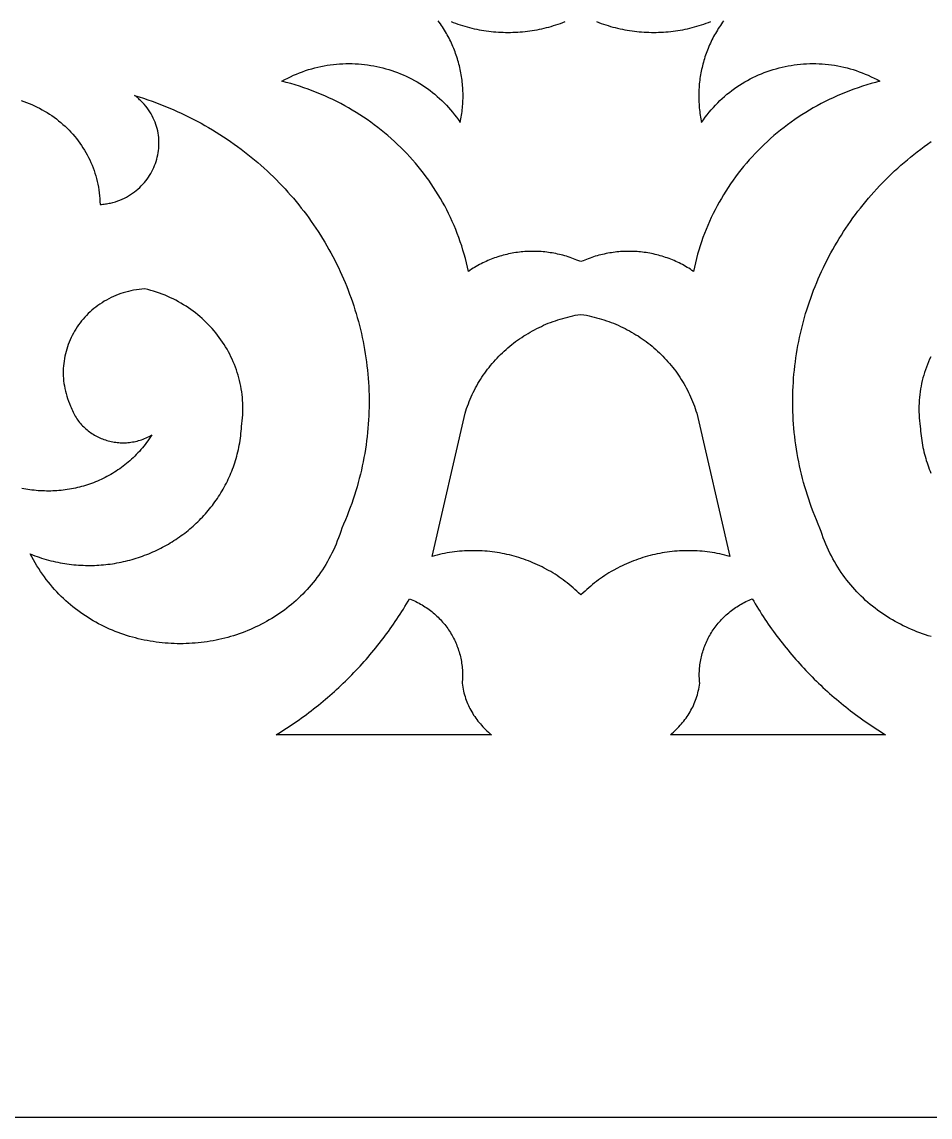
# Model space of a CAD drawing. Extents: x -167 to 167, y -60 to 60.
# Drawn here: x -112.6 to -65.1, y -60 to -2.7 of the extents above; entities that cross this region are included whole.
import ezdxf

# ---------------------------------------------------------------- set-up
doc = ezdxf.new("R2010")
doc.units = 0
doc.header["$MEASUREMENT"] = 0
doc.layers.add('LAYER_1', color=18, linetype='CONTINUOUS')

msp = doc.modelspace()

# ---------------------------------------------------------------- linework, layer by layer
at = {"layer": 'LAYER_1'}
for points in [[(166.732, -60), (166.732, 60), (-166.732, 60), (-166.732, -60)], [(-83.207, -18.035), (-83.073, -18.06), (-82.94, -18.088), (-82.808, -18.117), (-82.677, -18.149), (-82.546, -18.183), (-82.417, -18.219), (-82.288, -18.257), (-82.161, -18.297), (-82.034, -18.34), (-81.909, -18.384), (-81.784, -18.431), (-81.661, -18.479), (-81.538, -18.53), (-81.417, -18.582), (-81.297, -18.637), (-81.178, -18.693), (-81.06, -18.751), (-80.943, -18.812), (-80.828, -18.874), (-80.714, -18.938), (-80.601, -19.004), (-80.489, -19.072), (-80.379, -19.141), (-80.27, -19.212), (-80.162, -19.286), (-80.056, -19.36), (-79.951, -19.437), (-79.848, -19.515), (-79.746, -19.595), (-79.646, -19.677), (-79.547, -19.76), (-79.449, -19.845), (-79.353, -19.932), (-79.259, -20.02), (-79.166, -20.11), (-79.075, -20.201), (-78.985, -20.294), (-78.898, -20.389), (-78.811, -20.485), (-78.727, -20.582), (-78.644, -20.681), (-78.563, -20.781), (-78.484, -20.883), (-78.407, -20.986), (-78.331, -21.09), (-78.257, -21.196), (-78.185, -21.303), (-78.115, -21.412), (-78.047, -21.522), (-77.981, -21.633), (-77.917, -21.745), (-77.855, -21.859), (-77.795, -21.974), (-77.737, -22.09), (-77.681, -22.207), (-77.627, -22.325), (-77.575, -22.445), (-77.525, -22.565), (-77.477, -22.687), (-77.432, -22.81), (-77.389, -22.934), (-77.347, -23.059), (-77.309, -23.185), (-75.576, -30.671), (-75.706, -30.635), (-75.837, -30.602), (-75.968, -30.571), (-76.099, -30.543), (-76.23, -30.516), (-76.362, -30.492), (-76.493, -30.47), (-76.625, -30.451), (-76.757, -30.433), (-76.889, -30.418), (-77.02, -30.405), (-77.152, -30.394), (-77.284, -30.386), (-77.416, -30.379), (-77.548, -30.375), (-77.68, -30.373), (-77.811, -30.373), (-77.943, -30.375), (-78.074, -30.379), (-78.205, -30.386), (-78.336, -30.394), (-78.467, -30.405), (-78.597, -30.418), (-78.727, -30.433), (-78.857, -30.45), (-78.986, -30.469), (-79.115, -30.49), (-79.243, -30.514), (-79.371, -30.539), (-79.498, -30.566), (-79.625, -30.596), (-79.752, -30.627), (-79.877, -30.661), (-80.003, -30.696), (-80.127, -30.734), (-80.251, -30.774), (-80.374, -30.815), (-80.497, -30.859), (-80.619, -30.905), (-80.74, -30.952), (-80.86, -31.002), (-80.979, -31.053), (-81.098, -31.107), (-81.216, -31.163), (-81.332, -31.22), (-81.448, -31.28), (-81.677, -31.404), (-81.79, -31.469), (-81.902, -31.537), (-82.012, -31.606), (-82.122, -31.677), (-82.231, -31.749), (-82.338, -31.824), (-82.444, -31.901), (-82.549, -31.979), (-82.653, -32.06), (-82.755, -32.142), (-82.856, -32.226), (-82.956, -32.312), (-83.054, -32.4), (-83.151, -32.489), (-83.247, -32.581), (-83.368, -32.674), (-83.488, -32.581), (-83.584, -32.489), (-83.681, -32.4), (-83.779, -32.312), (-83.879, -32.226), (-83.98, -32.142), (-84.082, -32.06), (-84.186, -31.979), (-84.291, -31.901), (-84.397, -31.824), (-84.505, -31.749), (-84.613, -31.677), (-84.723, -31.606), (-84.833, -31.537), (-84.945, -31.469), (-85.058, -31.404), (-85.287, -31.28), (-85.403, -31.22), (-85.519, -31.163), (-85.637, -31.107), (-85.756, -31.053), (-85.875, -31.002), (-85.995, -30.952), (-86.116, -30.905), (-86.238, -30.859), (-86.361, -30.815), (-86.484, -30.774), (-86.608, -30.734), (-86.732, -30.696), (-86.858, -30.661), (-86.983, -30.627), (-87.11, -30.596), (-87.237, -30.566), (-87.364, -30.539), (-87.492, -30.514), (-87.621, -30.49), (-87.749, -30.469), (-87.879, -30.45), (-88.008, -30.433), (-88.138, -30.418), (-88.268, -30.405), (-88.399, -30.394), (-88.53, -30.386), (-88.661, -30.379), (-88.792, -30.375), (-88.924, -30.373), (-89.055, -30.373), (-89.187, -30.375), (-89.319, -30.379), (-89.451, -30.386), (-89.583, -30.394), (-89.715, -30.405), (-89.847, -30.418), (-89.978, -30.433), (-90.11, -30.451), (-90.242, -30.47), (-90.374, -30.492), (-90.505, -30.516), (-90.636, -30.543), (-90.767, -30.571), (-90.898, -30.602), (-91.029, -30.635), (-91.159, -30.671), (-89.426, -23.185), (-89.388, -23.059), (-89.347, -22.934), (-89.303, -22.81), (-89.258, -22.687), (-89.21, -22.565), (-89.16, -22.445), (-89.109, -22.325), (-89.055, -22.207), (-88.999, -22.09), (-88.94, -21.974), (-88.88, -21.859), (-88.818, -21.745), (-88.754, -21.633), (-88.688, -21.522), (-88.62, -21.412), (-88.55, -21.303), (-88.478, -21.196), (-88.404, -21.09), (-88.329, -20.986), (-88.251, -20.883), (-88.172, -20.781), (-88.091, -20.681), (-88.008, -20.582), (-87.924, -20.485), (-87.838, -20.389), (-87.75, -20.294), (-87.66, -20.201), (-87.569, -20.11), (-87.476, -20.02), (-87.382, -19.932), (-87.286, -19.845), (-87.189, -19.76), (-87.09, -19.677), (-86.989, -19.595), (-86.887, -19.515), (-86.784, -19.437), (-86.679, -19.36), (-86.573, -19.286), (-86.465, -19.212), (-86.356, -19.141), (-86.246, -19.072), (-86.134, -19.004), (-86.021, -18.938), (-85.907, -18.874), (-85.792, -18.812), (-85.675, -18.751), (-85.557, -18.693), (-85.438, -18.637), (-85.318, -18.582), (-85.197, -18.53), (-85.074, -18.479), (-84.951, -18.431), (-84.826, -18.384), (-84.701, -18.34), (-84.574, -18.297), (-84.447, -18.257), (-84.318, -18.219), (-84.189, -18.183), (-84.059, -18.149), (-83.927, -18.117), (-83.795, -18.088), (-83.662, -18.06), (-83.528, -18.035), (-83.368, -18.013)], [(-92.25, -32.921), (-92.166, -32.957), (-92.082, -32.995), (-92, -33.035), (-91.919, -33.076), (-91.839, -33.118), (-91.76, -33.162), (-91.683, -33.207), (-91.606, -33.254), (-91.531, -33.302), (-91.457, -33.351), (-91.384, -33.401), (-91.312, -33.453), (-91.241, -33.507), (-91.172, -33.561), (-91.104, -33.617), (-91.037, -33.674), (-90.972, -33.732), (-90.908, -33.791), (-90.845, -33.851), (-90.783, -33.913), (-90.723, -33.976), (-90.664, -34.039), (-90.607, -34.104), (-90.551, -34.17), (-90.496, -34.237), (-90.443, -34.304), (-90.391, -34.373), (-90.34, -34.443), (-90.291, -34.513), (-90.244, -34.585), (-90.198, -34.657), (-90.153, -34.73), (-90.11, -34.804), (-90.068, -34.879), (-90.028, -34.955), (-89.99, -35.031), (-89.953, -35.109), (-89.918, -35.186), (-89.884, -35.265), (-89.852, -35.344), (-89.821, -35.424), (-89.792, -35.505), (-89.765, -35.586), (-89.739, -35.668), (-89.715, -35.75), (-89.693, -35.833), (-89.673, -35.916), (-89.654, -36), (-89.637, -36.084), (-89.621, -36.169), (-89.608, -36.254), (-89.596, -36.34), (-89.586, -36.426), (-89.577, -36.512), (-89.571, -36.599), (-89.566, -36.686), (-89.563, -36.774), (-89.562, -36.861), (-89.563, -36.949), (-89.566, -37.037), (-89.571, -37.125), (-89.577, -37.214), (-89.586, -37.303), (-89.57, -37.408), (-89.553, -37.511), (-89.533, -37.613), (-89.511, -37.713), (-89.487, -37.812), (-89.46, -37.909), (-89.432, -38.005), (-89.401, -38.099), (-89.368, -38.192), (-89.333, -38.283), (-89.296, -38.373), (-89.257, -38.462), (-89.216, -38.549), (-89.173, -38.635), (-89.128, -38.72), (-89.08, -38.804), (-89.031, -38.886), (-88.98, -38.967), (-88.926, -39.048), (-88.871, -39.127), (-88.813, -39.205), (-88.754, -39.282), (-88.692, -39.358), (-88.629, -39.432), (-88.564, -39.506), (-88.496, -39.58), (-88.427, -39.652), (-88.356, -39.723), (-88.283, -39.793), (-88.208, -39.863), (-88.131, -39.932), (-88.052, -40), (-99.311, -39.999), (-99.175, -39.916), (-99.04, -39.831), (-98.906, -39.746), (-98.772, -39.659), (-98.639, -39.572), (-98.507, -39.483), (-98.375, -39.394), (-98.245, -39.303), (-98.115, -39.212), (-97.986, -39.12), (-97.858, -39.027), (-97.73, -38.932), (-97.604, -38.837), (-97.478, -38.741), (-97.353, -38.645), (-97.229, -38.547), (-97.105, -38.448), (-96.983, -38.349), (-96.861, -38.248), (-96.74, -38.147), (-96.62, -38.044), (-96.501, -37.941), (-96.383, -37.837), (-96.265, -37.732), (-96.149, -37.627), (-96.033, -37.52), (-95.919, -37.413), (-95.805, -37.304), (-95.692, -37.195), (-95.579, -37.085), (-95.468, -36.975), (-95.358, -36.863), (-95.249, -36.751), (-95.14, -36.637), (-95.032, -36.523), (-94.926, -36.408), (-94.82, -36.293), (-94.715, -36.176), (-94.611, -36.059), (-94.509, -35.941), (-94.407, -35.822), (-94.306, -35.703), (-94.206, -35.582), (-94.107, -35.461), (-94.008, -35.339), (-93.911, -35.217), (-93.815, -35.093), (-93.72, -34.969), (-93.626, -34.844), (-93.533, -34.719), (-93.44, -34.592), (-93.349, -34.465), (-93.259, -34.337), (-93.17, -34.209), (-93.082, -34.08), (-92.995, -33.95), (-92.909, -33.819), (-92.824, -33.688), (-92.74, -33.556), (-92.657, -33.423), (-92.575, -33.29), (-92.494, -33.156), (-92.414, -33.021), (-92.335, -32.886)], [(-74.321, -33.021), (-74.241, -33.156), (-74.16, -33.29), (-74.079, -33.423), (-73.996, -33.556), (-73.912, -33.688), (-73.827, -33.819), (-73.74, -33.95), (-73.653, -34.08), (-73.565, -34.209), (-73.476, -34.337), (-73.386, -34.465), (-73.295, -34.592), (-73.203, -34.719), (-73.109, -34.844), (-73.015, -34.969), (-72.92, -35.093), (-72.824, -35.217), (-72.727, -35.339), (-72.629, -35.461), (-72.53, -35.582), (-72.429, -35.703), (-72.328, -35.822), (-72.227, -35.941), (-72.124, -36.059), (-72.02, -36.176), (-71.915, -36.293), (-71.809, -36.408), (-71.703, -36.523), (-71.595, -36.637), (-71.487, -36.751), (-71.377, -36.863), (-71.267, -36.975), (-71.156, -37.085), (-71.044, -37.195), (-70.931, -37.304), (-70.817, -37.413), (-70.702, -37.52), (-70.586, -37.627), (-70.47, -37.732), (-70.352, -37.837), (-70.234, -37.941), (-70.115, -38.044), (-69.995, -38.147), (-69.874, -38.248), (-69.752, -38.349), (-69.63, -38.448), (-69.507, -38.547), (-69.382, -38.645), (-69.257, -38.741), (-69.132, -38.837), (-69.005, -38.932), (-68.878, -39.027), (-68.749, -39.12), (-68.62, -39.212), (-68.49, -39.303), (-68.36, -39.394), (-68.228, -39.483), (-68.096, -39.572), (-67.963, -39.659), (-67.83, -39.746), (-67.695, -39.831), (-67.56, -39.916), (-67.424, -39.999), (-78.683, -40), (-78.605, -39.932), (-78.528, -39.863), (-78.453, -39.793), (-78.379, -39.723), (-78.308, -39.652), (-78.239, -39.58), (-78.172, -39.506), (-78.106, -39.432), (-78.043, -39.358), (-77.981, -39.282), (-77.922, -39.205), (-77.864, -39.127), (-77.809, -39.048), (-77.755, -38.967), (-77.704, -38.886), (-77.655, -38.804), (-77.607, -38.72), (-77.562, -38.635), (-77.519, -38.549), (-77.478, -38.462), (-77.439, -38.373), (-77.402, -38.283), (-77.367, -38.192), (-77.334, -38.099), (-77.303, -38.005), (-77.275, -37.909), (-77.249, -37.812), (-77.224, -37.713), (-77.202, -37.613), (-77.183, -37.511), (-77.165, -37.408), (-77.149, -37.303), (-77.158, -37.214), (-77.164, -37.125), (-77.169, -37.037), (-77.172, -36.949), (-77.173, -36.861), (-77.172, -36.774), (-77.169, -36.686), (-77.164, -36.599), (-77.158, -36.512), (-77.149, -36.426), (-77.139, -36.34), (-77.127, -36.254), (-77.114, -36.169), (-77.098, -36.084), (-77.081, -36), (-77.062, -35.916), (-77.042, -35.833), (-77.02, -35.75), (-76.996, -35.668), (-76.97, -35.586), (-76.943, -35.505), (-76.914, -35.424), (-76.883, -35.344), (-76.851, -35.265), (-76.817, -35.186), (-76.782, -35.109), (-76.745, -35.031), (-76.707, -34.955), (-76.667, -34.879), (-76.625, -34.804), (-76.582, -34.73), (-76.538, -34.657), (-76.491, -34.585), (-76.444, -34.513), (-76.395, -34.443), (-76.344, -34.373), (-76.293, -34.304), (-76.239, -34.237), (-76.185, -34.17), (-76.128, -34.104), (-76.071, -34.039), (-76.012, -33.976), (-75.952, -33.913), (-75.89, -33.851), (-75.828, -33.791), (-75.763, -33.732), (-75.698, -33.674), (-75.631, -33.617), (-75.563, -33.561), (-75.494, -33.507), (-75.423, -33.453), (-75.352, -33.401), (-75.279, -33.351), (-75.204, -33.302), (-75.129, -33.254), (-75.053, -33.207), (-74.975, -33.162), (-74.896, -33.118), (-74.816, -33.076), (-74.735, -33.035), (-74.653, -32.995), (-74.57, -32.957), (-74.485, -32.921), (-74.4, -32.886)]]:
    msp.add_lwpolyline(points, close=True, dxfattribs=at)
for points in [[(-75.9, -2.653), (-75.958, -2.733), (-76.014, -2.814), (-76.07, -2.895), (-76.124, -2.977), (-76.177, -3.059), (-76.228, -3.142), (-76.279, -3.226), (-76.328, -3.311), (-76.375, -3.396), (-76.422, -3.481), (-76.467, -3.567), (-76.511, -3.654), (-76.553, -3.741), (-76.594, -3.829), (-76.634, -3.917), (-76.673, -4.006), (-76.71, -4.095), (-76.746, -4.184), (-76.78, -4.274), (-76.814, -4.365), (-76.845, -4.456), (-76.876, -4.547), (-76.905, -4.639), (-76.933, -4.731), (-76.96, -4.823), (-76.985, -4.916), (-77.008, -5.009), (-77.031, -5.102), (-77.052, -5.196), (-77.072, -5.29), (-77.09, -5.384), (-77.107, -5.479), (-77.122, -5.573), (-77.136, -5.668), (-77.149, -5.764), (-77.161, -5.859), (-77.171, -5.955), (-77.179, -6.05), (-77.186, -6.146), (-77.192, -6.242), (-77.196, -6.339), (-77.199, -6.435), (-77.201, -6.531), (-77.201, -6.628), (-77.199, -6.724), (-77.197, -6.821), (-77.192, -6.918), (-77.187, -7.015), (-77.179, -7.111), (-77.171, -7.208), (-77.161, -7.305), (-77.149, -7.402), (-77.136, -7.498), (-77.122, -7.595), (-77.106, -7.691), (-77.089, -7.788), (-77.07, -7.884), (-77.05, -7.981), (-76.955, -7.84), (-76.858, -7.703), (-76.757, -7.568), (-76.653, -7.437), (-76.547, -7.309), (-76.437, -7.184), (-76.325, -7.062), (-76.211, -6.943), (-76.093, -6.828), (-75.974, -6.715), (-75.851, -6.606), (-75.727, -6.5), (-75.6, -6.397), (-75.471, -6.298), (-75.339, -6.201), (-75.206, -6.108), (-75.07, -6.019), (-74.933, -5.932), (-74.794, -5.849), (-74.653, -5.769), (-74.51, -5.693), (-74.365, -5.62), (-74.219, -5.55), (-74.071, -5.484), (-73.922, -5.421), (-73.772, -5.362), (-73.62, -5.306), (-73.467, -5.253), (-73.313, -5.204), (-73.157, -5.159), (-73.001, -5.117), (-72.844, -5.079), (-72.685, -5.044), (-72.526, -5.013), (-72.366, -4.985), (-72.206, -4.961), (-72.045, -4.94), (-71.883, -4.924), (-71.721, -4.91), (-71.558, -4.901), (-71.395, -4.895), (-71.232, -4.893), (-71.069, -4.895), (-70.906, -4.9), (-70.742, -4.909), (-70.579, -4.922), (-70.415, -4.938), (-70.252, -4.959), (-70.089, -4.983), (-69.926, -5.011), (-69.764, -5.043), (-69.602, -5.079), (-69.441, -5.119), (-69.28, -5.162), (-69.12, -5.21), (-68.96, -5.261), (-68.802, -5.317), (-68.644, -5.376), (-68.487, -5.439), (-68.332, -5.506), (-68.177, -5.578), (-68.023, -5.653), (-67.871, -5.733), (-67.72, -5.816), (-67.953, -5.876), (-68.183, -5.939), (-68.412, -6.007), (-68.639, -6.078), (-68.865, -6.153), (-69.088, -6.231), (-69.309, -6.313), (-69.528, -6.399), (-69.746, -6.488), (-69.961, -6.581), (-70.174, -6.677), (-70.385, -6.777), (-70.594, -6.88), (-70.8, -6.986), (-71.005, -7.096), (-71.207, -7.209), (-71.407, -7.326), (-71.604, -7.445), (-71.799, -7.568), (-71.991, -7.694), (-72.181, -7.823), (-72.369, -7.955), (-72.554, -8.09), (-72.736, -8.228), (-72.916, -8.369), (-73.093, -8.513), (-73.267, -8.66), (-73.439, -8.809), (-73.608, -8.962), (-73.774, -9.117), (-73.937, -9.275), (-74.097, -9.435), (-74.255, -9.599), (-74.409, -9.764), (-74.56, -9.933), (-74.709, -10.104), (-74.854, -10.277), (-74.996, -10.453), (-75.135, -10.631), (-75.271, -10.812), (-75.403, -10.995), (-75.533, -11.18), (-75.659, -11.368), (-75.782, -11.557), (-75.901, -11.749), (-76.017, -11.943), (-76.129, -12.14), (-76.238, -12.338), (-76.344, -12.538), (-76.445, -12.741), (-76.544, -12.945), (-76.638, -13.151), (-76.729, -13.359), (-76.817, -13.569), (-76.9, -13.781), (-76.98, -13.994), (-77.056, -14.21), (-77.128, -14.426), (-77.196, -14.645), (-77.26, -14.865), (-77.32, -15.087), (-77.376, -15.31), (-77.429, -15.535), (-77.477, -15.761), (-77.557, -15.707), (-77.639, -15.653), (-77.721, -15.602), (-77.804, -15.551), (-77.887, -15.502), (-77.972, -15.455), (-78.056, -15.409), (-78.142, -15.364), (-78.228, -15.321), (-78.315, -15.28), (-78.402, -15.239), (-78.49, -15.201), (-78.579, -15.164), (-78.668, -15.128), (-78.757, -15.093), (-78.847, -15.061), (-78.938, -15.029), (-79.029, -14.999), (-79.12, -14.971), (-79.212, -14.944), (-79.304, -14.919), (-79.396, -14.895), (-79.489, -14.872), (-79.582, -14.851), (-79.676, -14.832), (-79.769, -14.814), (-79.863, -14.797), (-79.957, -14.782), (-80.052, -14.769), (-80.147, -14.757), (-80.241, -14.746), (-80.336, -14.737), (-80.431, -14.73), (-80.527, -14.724), (-80.622, -14.719), (-80.718, -14.716), (-80.813, -14.714), (-80.909, -14.714), (-81.004, -14.716), (-81.1, -14.719), (-81.195, -14.723), (-81.291, -14.73), (-81.386, -14.737), (-81.482, -14.746), (-81.577, -14.757), (-81.672, -14.769), (-81.767, -14.783), (-81.862, -14.798), (-81.957, -14.814), (-82.051, -14.833), (-82.145, -14.853), (-82.239, -14.874), (-82.333, -14.897), (-82.427, -14.921), (-82.52, -14.947), (-82.613, -14.974), (-82.705, -15.003), (-82.797, -15.034), (-82.889, -15.066), (-82.981, -15.1), (-83.071, -15.135), (-83.162, -15.172), (-83.252, -15.21), (-83.368, -15.25), (-83.483, -15.21), (-83.573, -15.172), (-83.664, -15.135), (-83.755, -15.1), (-83.846, -15.066), (-83.938, -15.034), (-84.03, -15.003), (-84.122, -14.974), (-84.215, -14.947), (-84.309, -14.921), (-84.402, -14.897), (-84.496, -14.874), (-84.59, -14.853), (-84.684, -14.833), (-84.779, -14.814), (-84.873, -14.798), (-84.968, -14.783), (-85.063, -14.769), (-85.158, -14.757), (-85.254, -14.746), (-85.349, -14.737), (-85.444, -14.73), (-85.54, -14.723), (-85.635, -14.719), (-85.731, -14.716), (-85.827, -14.714), (-85.922, -14.714), (-86.018, -14.716), (-86.113, -14.719), (-86.208, -14.724), (-86.304, -14.73), (-86.399, -14.737), (-86.494, -14.746), (-86.589, -14.757), (-86.683, -14.769), (-86.778, -14.782), (-86.872, -14.797), (-86.966, -14.814), (-87.06, -14.832), (-87.153, -14.851), (-87.246, -14.872), (-87.339, -14.895), (-87.431, -14.919), (-87.523, -14.944), (-87.615, -14.971), (-87.707, -14.999), (-87.797, -15.029), (-87.888, -15.061), (-87.978, -15.093), (-88.067, -15.128), (-88.156, -15.164), (-88.245, -15.201), (-88.333, -15.239), (-88.42, -15.28), (-88.507, -15.321), (-88.593, -15.364), (-88.679, -15.409), (-88.764, -15.455), (-88.848, -15.502), (-88.931, -15.551), (-89.014, -15.602), (-89.096, -15.653), (-89.178, -15.707), (-89.258, -15.761), (-89.307, -15.535), (-89.359, -15.31), (-89.415, -15.087), (-89.475, -14.865), (-89.539, -14.645), (-89.607, -14.426), (-89.679, -14.21), (-89.755, -13.994), (-89.835, -13.781), (-89.919, -13.569), (-90.006, -13.359), (-90.097, -13.151), (-90.191, -12.945), (-90.29, -12.741), (-90.392, -12.538), (-90.497, -12.338), (-90.606, -12.14), (-90.718, -11.943), (-90.834, -11.749), (-90.954, -11.557), (-91.076, -11.368), (-91.202, -11.18), (-91.332, -10.995), (-91.464, -10.812), (-91.6, -10.631), (-91.739, -10.453), (-91.881, -10.277), (-92.026, -10.104), (-92.175, -9.933), (-92.326, -9.764), (-92.481, -9.599), (-92.638, -9.435), (-92.798, -9.275), (-92.961, -9.117), (-93.127, -8.962), (-93.296, -8.809), (-93.468, -8.66), (-93.642, -8.513), (-93.819, -8.369), (-93.999, -8.228), (-94.181, -8.09), (-94.366, -7.955), (-94.554, -7.823), (-94.744, -7.694), (-94.936, -7.568), (-95.131, -7.445), (-95.329, -7.326), (-95.528, -7.209), (-95.73, -7.096), (-95.935, -6.986), (-96.141, -6.88), (-96.35, -6.777), (-96.561, -6.677), (-96.774, -6.581), (-96.989, -6.488), (-97.207, -6.399), (-97.426, -6.313), (-97.647, -6.231), (-97.871, -6.153), (-98.096, -6.078), (-98.323, -6.007), (-98.552, -5.939), (-98.783, -5.876), (-99.015, -5.816), (-98.864, -5.733), (-98.712, -5.653), (-98.558, -5.578), (-98.404, -5.506), (-98.248, -5.439), (-98.091, -5.376), (-97.933, -5.317), (-97.775, -5.261), (-97.615, -5.21), (-97.455, -5.162), (-97.294, -5.119), (-97.133, -5.079), (-96.971, -5.043), (-96.809, -5.011), (-96.646, -4.983), (-96.483, -4.959), (-96.32, -4.938), (-96.157, -4.922), (-95.993, -4.909), (-95.83, -4.9), (-95.666, -4.895), (-95.503, -4.893), (-95.34, -4.895), (-95.177, -4.901), (-95.014, -4.91), (-94.852, -4.924), (-94.69, -4.94), (-94.529, -4.961), (-94.369, -4.985), (-94.209, -5.013), (-94.05, -5.044), (-93.892, -5.079), (-93.734, -5.117), (-93.578, -5.159), (-93.422, -5.204), (-93.268, -5.253), (-93.115, -5.306), (-92.963, -5.362), (-92.813, -5.421), (-92.664, -5.484), (-92.516, -5.55), (-92.37, -5.62), (-92.225, -5.693), (-92.082, -5.769), (-91.941, -5.849), (-91.802, -5.932), (-91.665, -6.019), (-91.529, -6.108), (-91.396, -6.201), (-91.264, -6.298), (-91.135, -6.397), (-91.008, -6.5), (-90.884, -6.606), (-90.761, -6.715), (-90.642, -6.828), (-90.524, -6.943), (-90.41, -7.062), (-90.298, -7.184), (-90.188, -7.309), (-90.082, -7.437), (-89.978, -7.568), (-89.878, -7.703), (-89.78, -7.84), (-89.685, -7.981), (-89.665, -7.884), (-89.646, -7.788), (-89.629, -7.691), (-89.613, -7.595), (-89.599, -7.498), (-89.586, -7.402), (-89.574, -7.305), (-89.564, -7.208), (-89.556, -7.111), (-89.549, -7.015), (-89.543, -6.918), (-89.539, -6.821), (-89.536, -6.724), (-89.534, -6.628), (-89.534, -6.531), (-89.536, -6.435), (-89.539, -6.339), (-89.543, -6.242), (-89.549, -6.146), (-89.556, -6.05), (-89.565, -5.955), (-89.575, -5.859), (-89.586, -5.764), (-89.599, -5.668), (-89.613, -5.573), (-89.628, -5.479), (-89.645, -5.384), (-89.664, -5.29), (-89.683, -5.196), (-89.704, -5.102), (-89.727, -5.009), (-89.75, -4.916), (-89.776, -4.823), (-89.802, -4.731), (-89.83, -4.639), (-89.859, -4.547), (-89.89, -4.456), (-89.922, -4.365), (-89.955, -4.274), (-89.989, -4.184), (-90.025, -4.095), (-90.062, -4.006), (-90.101, -3.917), (-90.141, -3.829), (-90.182, -3.741), (-90.225, -3.654), (-90.268, -3.567), (-90.313, -3.481), (-90.36, -3.396), (-90.408, -3.311), (-90.457, -3.226), (-90.507, -3.142), (-90.558, -3.059), (-90.611, -2.977), (-90.665, -2.895), (-90.721, -2.814), (-90.778, -2.733), (-90.836, -2.653)], [(-90.165, -2.692), (-90.045, -2.739), (-89.925, -2.783), (-89.804, -2.825), (-89.683, -2.865), (-89.561, -2.904), (-89.438, -2.94), (-89.316, -2.975), (-89.192, -3.007), (-89.069, -3.038), (-88.945, -3.066), (-88.82, -3.093), (-88.695, -3.118), (-88.57, -3.14), (-88.445, -3.161), (-88.319, -3.18), (-88.193, -3.197), (-88.067, -3.211), (-87.941, -3.224), (-87.814, -3.235), (-87.688, -3.244), (-87.561, -3.251), (-87.434, -3.256), (-87.307, -3.259), (-87.18, -3.261), (-87.053, -3.26), (-86.927, -3.257), (-86.8, -3.252), (-86.673, -3.245), (-86.546, -3.237), (-86.42, -3.226), (-86.293, -3.213), (-86.167, -3.199), (-86.041, -3.182), (-85.915, -3.164), (-85.789, -3.143), (-85.664, -3.121), (-85.539, -3.096), (-85.414, -3.07), (-85.29, -3.041), (-85.166, -3.011), (-85.042, -2.979), (-84.919, -2.944), (-84.797, -2.908), (-84.674, -2.87), (-84.553, -2.83), (-84.431, -2.787), (-84.311, -2.743), (-84.191, -2.697)], [(-82.544, -2.697), (-82.424, -2.743), (-82.304, -2.787), (-82.183, -2.83), (-82.061, -2.87), (-81.939, -2.908), (-81.816, -2.944), (-81.693, -2.979), (-81.569, -3.011), (-81.445, -3.041), (-81.321, -3.07), (-81.196, -3.096), (-81.071, -3.121), (-80.946, -3.143), (-80.82, -3.164), (-80.694, -3.182), (-80.568, -3.199), (-80.442, -3.213), (-80.315, -3.226), (-80.189, -3.237), (-80.062, -3.245), (-79.935, -3.252), (-79.809, -3.257), (-79.682, -3.26), (-79.555, -3.261), (-79.428, -3.259), (-79.301, -3.256), (-79.174, -3.251), (-79.047, -3.244), (-78.921, -3.235), (-78.794, -3.224), (-78.668, -3.211), (-78.542, -3.197), (-78.416, -3.18), (-78.29, -3.161), (-78.165, -3.14), (-78.04, -3.118), (-77.915, -3.093), (-77.791, -3.066), (-77.666, -3.038), (-77.543, -3.007), (-77.419, -2.975), (-77.297, -2.94), (-77.174, -2.904), (-77.052, -2.865), (-76.931, -2.825), (-76.81, -2.783), (-76.69, -2.739), (-76.571, -2.692)], [(-112.665, -6.826), (-112.52, -6.874), (-112.378, -6.925), (-112.237, -6.98), (-112.098, -7.038), (-111.961, -7.1), (-111.825, -7.164), (-111.692, -7.232), (-111.56, -7.303), (-111.431, -7.376), (-111.303, -7.453), (-111.178, -7.533), (-111.055, -7.616), (-110.934, -7.701), (-110.815, -7.789), (-110.699, -7.881), (-110.585, -7.974), (-110.473, -8.071), (-110.364, -8.17), (-110.258, -8.271), (-110.154, -8.375), (-110.053, -8.482), (-109.955, -8.591), (-109.859, -8.702), (-109.766, -8.816), (-109.677, -8.932), (-109.59, -9.05), (-109.506, -9.17), (-109.425, -9.292), (-109.347, -9.417), (-109.273, -9.543), (-109.201, -9.672), (-109.133, -9.802), (-109.069, -9.935), (-109.007, -10.069), (-108.949, -10.204), (-108.895, -10.342), (-108.844, -10.481), (-108.797, -10.622), (-108.753, -10.765), (-108.713, -10.909), (-108.677, -11.054), (-108.645, -11.201), (-108.617, -11.35), (-108.592, -11.499), (-108.572, -11.65), (-108.555, -11.803), (-108.543, -11.956), (-108.535, -12.11), (-108.531, -12.266), (-108.46, -12.26), (-108.391, -12.253), (-108.321, -12.245), (-108.253, -12.235), (-108.185, -12.224), (-108.118, -12.212), (-108.051, -12.199), (-107.986, -12.185), (-107.857, -12.152), (-107.73, -12.116), (-107.607, -12.075), (-107.487, -12.03), (-107.369, -11.981), (-107.255, -11.928), (-107.144, -11.871), (-107.036, -11.81), (-106.931, -11.746), (-106.83, -11.678), (-106.731, -11.607), (-106.636, -11.533), (-106.545, -11.456), (-106.456, -11.375), (-106.372, -11.292), (-106.29, -11.206), (-106.212, -11.118), (-106.138, -11.027), (-106.067, -10.933), (-106, -10.838), (-105.937, -10.74), (-105.877, -10.64), (-105.821, -10.539), (-105.769, -10.435), (-105.72, -10.33), (-105.675, -10.223), (-105.635, -10.115), (-105.598, -10.006), (-105.565, -9.896), (-105.536, -9.784), (-105.511, -9.672), (-105.49, -9.559), (-105.474, -9.445), (-105.461, -9.33), (-105.453, -9.216), (-105.449, -9.1), (-105.449, -8.985), (-105.454, -8.87), (-105.462, -8.754), (-105.476, -8.639), (-105.493, -8.525), (-105.515, -8.41), (-105.542, -8.296), (-105.573, -8.183), (-105.609, -8.071), (-105.649, -7.959), (-105.694, -7.849), (-105.744, -7.739), (-105.798, -7.631), (-105.858, -7.525), (-105.922, -7.419), (-105.991, -7.316), (-106.064, -7.214), (-106.143, -7.114), (-106.227, -7.016), (-106.315, -6.921), (-106.409, -6.827), (-106.458, -6.781), (-106.508, -6.736), (-106.559, -6.691), (-106.612, -6.647), (-106.665, -6.604), (-106.721, -6.561), (-106.49, -6.632), (-106.261, -6.706), (-106.033, -6.783), (-105.808, -6.862), (-105.584, -6.944), (-105.362, -7.028), (-105.142, -7.115), (-104.924, -7.205), (-104.708, -7.297), (-104.493, -7.392), (-104.281, -7.489), (-104.07, -7.589), (-103.862, -7.691), (-103.655, -7.796), (-103.45, -7.903), (-103.248, -8.012), (-103.047, -8.124), (-102.848, -8.238), (-102.651, -8.355), (-102.456, -8.473), (-102.263, -8.594), (-102.073, -8.718), (-101.884, -8.843), (-101.697, -8.971), (-101.513, -9.1), (-101.33, -9.232), (-101.15, -9.366), (-100.971, -9.502), (-100.795, -9.64), (-100.621, -9.78), (-100.449, -9.922), (-100.279, -10.067), (-100.112, -10.213), (-99.946, -10.36), (-99.783, -10.51), (-99.622, -10.662), (-99.463, -10.816), (-99.306, -10.971), (-99.152, -11.128), (-99, -11.287), (-98.85, -11.448), (-98.702, -11.61), (-98.557, -11.774), (-98.414, -11.94), (-98.274, -12.107), (-98.135, -12.276), (-97.999, -12.447), (-97.866, -12.619), (-97.734, -12.793), (-97.605, -12.968), (-97.479, -13.145), (-97.355, -13.323), (-97.233, -13.503), (-97.114, -13.684), (-96.997, -13.866), (-96.883, -14.05), (-96.771, -14.235), (-96.661, -14.421), (-96.554, -14.609), (-96.45, -14.798), (-96.348, -14.988), (-96.248, -15.179), (-96.151, -15.372), (-96.057, -15.566), (-95.965, -15.76), (-95.876, -15.956), (-95.789, -16.153), (-95.705, -16.351), (-95.624, -16.551), (-95.545, -16.751), (-95.469, -16.952), (-95.395, -17.154), (-95.325, -17.357), (-95.256, -17.56), (-95.191, -17.765), (-95.128, -17.971), (-95.068, -18.177), (-95.01, -18.384), (-94.956, -18.592), (-94.904, -18.801), (-94.855, -19.01), (-94.808, -19.22), (-94.765, -19.431), (-94.724, -19.643), (-94.686, -19.855), (-94.651, -20.067), (-94.618, -20.281), (-94.589, -20.494), (-94.562, -20.709), (-94.538, -20.923), (-94.517, -21.138), (-94.499, -21.354), (-94.484, -21.57), (-94.472, -21.787), (-94.462, -22.003), (-94.456, -22.221), (-94.453, -22.438), (-94.452, -22.656), (-94.455, -22.874), (-94.46, -23.092), (-94.469, -23.31), (-94.48, -23.529), (-94.495, -23.748), (-94.512, -23.967), (-94.533, -24.186), (-94.557, -24.405), (-94.583, -24.624), (-94.613, -24.843), (-94.646, -25.062), (-94.682, -25.281), (-94.721, -25.5), (-94.764, -25.719), (-94.809, -25.938), (-94.858, -26.157), (-94.91, -26.376), (-94.965, -26.594), (-95.023, -26.813), (-95.084, -27.031), (-95.149, -27.248), (-95.217, -27.466), (-95.288, -27.683), (-95.362, -27.9), (-95.44, -28.117), (-95.521, -28.333), (-95.605, -28.549), (-95.692, -28.764), (-95.783, -28.979), (-95.877, -29.193), (-95.932, -29.364), (-95.99, -29.533), (-96.05, -29.7), (-96.114, -29.864), (-96.18, -30.025), (-96.249, -30.185), (-96.321, -30.342), (-96.395, -30.496), (-96.472, -30.648), (-96.552, -30.798), (-96.635, -30.945), (-96.72, -31.09), (-96.807, -31.233), (-96.897, -31.373), (-96.989, -31.51), (-97.084, -31.645), (-97.181, -31.778), (-97.28, -31.908), (-97.381, -32.036), (-97.485, -32.162), (-97.591, -32.285), (-97.699, -32.405), (-97.809, -32.523), (-97.921, -32.639), (-98.035, -32.752), (-98.15, -32.863), (-98.268, -32.971), (-98.388, -33.077), (-98.509, -33.18), (-98.632, -33.281), (-98.757, -33.379), (-98.884, -33.475), (-99.012, -33.568), (-99.142, -33.659), (-99.273, -33.747), (-99.406, -33.833), (-99.54, -33.916), (-99.676, -33.997), (-99.813, -34.075), (-99.951, -34.151), (-100.09, -34.224), (-100.231, -34.295), (-100.373, -34.363), (-100.516, -34.429), (-100.661, -34.492), (-100.806, -34.553), (-100.952, -34.611), (-101.1, -34.666), (-101.248, -34.719), (-101.397, -34.769), (-101.547, -34.817), (-101.698, -34.863), (-101.849, -34.905), (-102.001, -34.945), (-102.154, -34.983), (-102.308, -35.018), (-102.462, -35.05), (-102.617, -35.08), (-102.772, -35.108), (-102.927, -35.132), (-103.083, -35.154), (-103.24, -35.174), (-103.396, -35.191), (-103.553, -35.205), (-103.71, -35.217), (-103.868, -35.226), (-104.025, -35.232), (-104.183, -35.236), (-104.341, -35.237), (-104.498, -35.236), (-104.656, -35.232), (-104.814, -35.225), (-104.971, -35.216), (-105.129, -35.204), (-105.286, -35.189), (-105.443, -35.172), (-105.599, -35.152), (-105.755, -35.13), (-105.911, -35.105), (-106.067, -35.077), (-106.222, -35.046), (-106.376, -35.013), (-106.53, -34.977), (-106.684, -34.939), (-106.837, -34.897), (-106.989, -34.854), (-107.14, -34.807), (-107.291, -34.758), (-107.44, -34.706), (-107.589, -34.651), (-107.737, -34.594), (-107.884, -34.534), (-108.03, -34.471), (-108.176, -34.406), (-108.32, -34.337), (-108.462, -34.266), (-108.604, -34.193), (-108.745, -34.116), (-108.884, -34.037), (-109.022, -33.956), (-109.159, -33.871), (-109.294, -33.784), (-109.428, -33.694), (-109.56, -33.601), (-109.691, -33.505), (-109.821, -33.407), (-109.949, -33.306), (-110.075, -33.202), (-110.199, -33.096), (-110.322, -32.987), (-110.443, -32.874), (-110.562, -32.76), (-110.679, -32.642), (-110.795, -32.522), (-110.908, -32.398), (-111.02, -32.272), (-111.129, -32.144), (-111.237, -32.012), (-111.342, -31.878), (-111.445, -31.74), (-111.546, -31.6), (-111.645, -31.458), (-111.742, -31.312), (-111.836, -31.163), (-111.927, -31.012), (-112.017, -30.858), (-112.104, -30.701), (-112.188, -30.541), (-112.068, -30.588), (-111.949, -30.633), (-111.829, -30.676), (-111.709, -30.718), (-111.588, -30.757), (-111.468, -30.794), (-111.348, -30.829), (-111.227, -30.862), (-111.107, -30.894), (-110.986, -30.923), (-110.865, -30.951), (-110.744, -30.976), (-110.624, -31), (-110.503, -31.022), (-110.382, -31.042), (-110.262, -31.061), (-110.141, -31.077), (-110.02, -31.091), (-109.9, -31.104), (-109.78, -31.115), (-109.66, -31.124), (-109.54, -31.132), (-109.42, -31.137), (-109.3, -31.141), (-109.18, -31.143), (-109.061, -31.143), (-108.942, -31.142), (-108.823, -31.139), (-108.705, -31.134), (-108.587, -31.128), (-108.469, -31.119), (-108.351, -31.109), (-108.234, -31.098), (-108.117, -31.084), (-108, -31.07), (-107.884, -31.053), (-107.768, -31.035), (-107.653, -31.015), (-107.538, -30.994), (-107.423, -30.97), (-107.309, -30.946), (-107.196, -30.92), (-107.083, -30.892), (-106.97, -30.863), (-106.858, -30.832), (-106.747, -30.799), (-106.636, -30.765), (-106.526, -30.73), (-106.416, -30.693), (-106.307, -30.654), (-106.199, -30.614), (-106.091, -30.573), (-105.984, -30.53), (-105.878, -30.486), (-105.772, -30.44), (-105.667, -30.393), (-105.563, -30.344), (-105.46, -30.294), (-105.357, -30.242), (-105.255, -30.189), (-105.154, -30.135), (-105.054, -30.079), (-104.955, -30.022), (-104.856, -29.964), (-104.759, -29.904), (-104.662, -29.843), (-104.566, -29.781), (-104.471, -29.717), (-104.378, -29.652), (-104.285, -29.586), (-104.193, -29.518), (-104.102, -29.45), (-104.012, -29.379), (-103.923, -29.308), (-103.835, -29.235), (-103.748, -29.162), (-103.662, -29.087), (-103.578, -29.01), (-103.494, -28.933), (-103.412, -28.854), (-103.331, -28.774), (-103.251, -28.693), (-103.172, -28.611), (-103.094, -28.528), (-103.018, -28.443), (-102.943, -28.358), (-102.869, -28.271), (-102.796, -28.183), (-102.725, -28.094), (-102.655, -28.004), (-102.586, -27.913), (-102.519, -27.821), (-102.452, -27.728), (-102.388, -27.634), (-102.325, -27.538), (-102.263, -27.442), (-102.202, -27.345), (-102.143, -27.246), (-102.086, -27.147), (-102.03, -27.047), (-101.975, -26.946), (-101.922, -26.843), (-101.87, -26.74), (-101.82, -26.636), (-101.772, -26.531), (-101.725, -26.425), (-101.68, -26.318), (-101.636, -26.21), (-101.594, -26.101), (-101.554, -25.992), (-101.515, -25.881), (-101.478, -25.77), (-101.443, -25.658), (-101.409, -25.545), (-101.377, -25.431), (-101.347, -25.316), (-101.319, -25.201), (-101.292, -25.085), (-101.268, -24.967), (-101.245, -24.85), (-101.224, -24.731), (-101.204, -24.612), (-101.187, -24.491), (-101.171, -24.371), (-101.158, -24.249), (-101.146, -24.127), (-101.136, -24.004), (-101.129, -23.88), (-101.107, -23.725), (-101.089, -23.571), (-101.075, -23.418), (-101.065, -23.264), (-101.058, -23.111), (-101.056, -22.959), (-101.057, -22.807), (-101.062, -22.656), (-101.07, -22.505), (-101.083, -22.355), (-101.098, -22.206), (-101.118, -22.058), (-101.141, -21.91), (-101.167, -21.764), (-101.197, -21.618), (-101.231, -21.474), (-101.268, -21.33), (-101.308, -21.187), (-101.351, -21.046), (-101.398, -20.906), (-101.448, -20.767), (-101.501, -20.629), (-101.558, -20.493), (-101.617, -20.358), (-101.68, -20.225), (-101.746, -20.093), (-101.815, -19.962), (-101.887, -19.833), (-101.962, -19.706), (-102.04, -19.581), (-102.121, -19.457), (-102.204, -19.335), (-102.291, -19.215), (-102.38, -19.097), (-102.472, -18.981), (-102.567, -18.866), (-102.665, -18.754), (-102.765, -18.644), (-102.868, -18.536), (-102.973, -18.43), (-103.081, -18.326), (-103.192, -18.225), (-103.305, -18.126), (-103.42, -18.03), (-103.538, -17.935), (-103.658, -17.844), (-103.781, -17.755), (-103.906, -17.668), (-104.033, -17.584), (-104.163, -17.503), (-104.295, -17.425), (-104.429, -17.349), (-104.565, -17.276), (-104.703, -17.206), (-104.843, -17.139), (-104.986, -17.075), (-105.13, -17.014), (-105.276, -16.956), (-105.424, -16.901), (-105.575, -16.849), (-105.727, -16.801), (-105.88, -16.756), (-106.036, -16.714), (-106.193, -16.676), (-106.341, -16.687), (-106.486, -16.703), (-106.63, -16.723), (-106.772, -16.747), (-106.912, -16.776), (-107.05, -16.808), (-107.186, -16.844), (-107.32, -16.883), (-107.451, -16.927), (-107.581, -16.974), (-107.709, -17.024), (-107.834, -17.079), (-107.957, -17.136), (-108.077, -17.197), (-108.196, -17.261), (-108.311, -17.328), (-108.425, -17.399), (-108.536, -17.472), (-108.644, -17.549), (-108.749, -17.628), (-108.852, -17.71), (-108.953, -17.795), (-109.05, -17.882), (-109.145, -17.972), (-109.236, -18.065), (-109.325, -18.16), (-109.411, -18.257), (-109.494, -18.356), (-109.574, -18.458), (-109.651, -18.562), (-109.724, -18.668), (-109.795, -18.776), (-109.862, -18.885), (-109.926, -18.997), (-109.986, -19.11), (-110.043, -19.225), (-110.097, -19.342), (-110.147, -19.46), (-110.194, -19.579), (-110.237, -19.7), (-110.276, -19.822), (-110.312, -19.946), (-110.344, -20.07), (-110.372, -20.196), (-110.397, -20.322), (-110.417, -20.45), (-110.434, -20.578), (-110.446, -20.707), (-110.455, -20.836), (-110.46, -20.967), (-110.46, -21.097), (-110.456, -21.229), (-110.448, -21.36), (-110.436, -21.492), (-110.42, -21.624), (-110.399, -21.756), (-110.374, -21.889), (-110.344, -22.021), (-110.31, -22.153), (-110.271, -22.285), (-110.228, -22.417), (-110.18, -22.548), (-110.127, -22.68), (-110.07, -22.81), (-110.042, -22.889), (-110.012, -22.967), (-109.979, -23.043), (-109.945, -23.118), (-109.908, -23.192), (-109.87, -23.263), (-109.83, -23.334), (-109.787, -23.403), (-109.743, -23.47), (-109.697, -23.536), (-109.65, -23.6), (-109.6, -23.662), (-109.549, -23.723), (-109.496, -23.783), (-109.442, -23.84), (-109.387, -23.896), (-109.329, -23.951), (-109.271, -24.003), (-109.211, -24.054), (-109.149, -24.103), (-109.086, -24.151), (-109.023, -24.197), (-108.957, -24.241), (-108.891, -24.283), (-108.824, -24.323), (-108.755, -24.362), (-108.686, -24.398), (-108.615, -24.433), (-108.544, -24.466), (-108.472, -24.497), (-108.398, -24.527), (-108.325, -24.554), (-108.25, -24.579), (-108.175, -24.603), (-108.099, -24.624), (-108.022, -24.643), (-107.945, -24.661), (-107.867, -24.676), (-107.789, -24.69), (-107.71, -24.701), (-107.631, -24.71), (-107.552, -24.717), (-107.473, -24.723), (-107.393, -24.726), (-107.313, -24.726), (-107.233, -24.725), (-107.152, -24.722), (-107.072, -24.716), (-106.992, -24.708), (-106.912, -24.698), (-106.831, -24.686), (-106.751, -24.671), (-106.671, -24.655), (-106.592, -24.636), (-106.512, -24.614), (-106.433, -24.591), (-106.354, -24.565), (-106.276, -24.536), (-106.198, -24.506), (-106.121, -24.473), (-106.044, -24.437), (-105.968, -24.399), (-105.892, -24.359), (-105.817, -24.316), (-105.884, -24.419), (-105.953, -24.52), (-106.023, -24.62), (-106.094, -24.717), (-106.167, -24.812), (-106.242, -24.906), (-106.317, -24.998), (-106.394, -25.087), (-106.472, -25.175), (-106.552, -25.261), (-106.633, -25.346), (-106.715, -25.428), (-106.798, -25.509), (-106.882, -25.587), (-106.967, -25.664), (-107.054, -25.739), (-107.141, -25.812), (-107.23, -25.883), (-107.32, -25.953), (-107.41, -26.02), (-107.502, -26.086), (-107.595, -26.15), (-107.688, -26.212), (-107.782, -26.272), (-107.878, -26.33), (-107.974, -26.387), (-108.071, -26.442), (-108.168, -26.495), (-108.267, -26.546), (-108.366, -26.595), (-108.466, -26.642), (-108.566, -26.688), (-108.668, -26.732), (-108.769, -26.774), (-108.872, -26.814), (-108.975, -26.853), (-109.078, -26.89), (-109.183, -26.924), (-109.287, -26.958), (-109.392, -26.989), (-109.498, -27.018), (-109.604, -27.046), (-109.71, -27.072), (-109.816, -27.096), (-109.923, -27.119), (-110.031, -27.14), (-110.138, -27.159), (-110.246, -27.176), (-110.354, -27.191), (-110.462, -27.205), (-110.571, -27.217), (-110.679, -27.227), (-110.788, -27.235), (-110.897, -27.242), (-111.006, -27.247), (-111.114, -27.25), (-111.223, -27.251), (-111.332, -27.251), (-111.441, -27.249), (-111.55, -27.245), (-111.659, -27.24), (-111.767, -27.233), (-111.876, -27.224), (-111.984, -27.213), (-112.092, -27.201), (-112.2, -27.187), (-112.307, -27.171), (-112.415, -27.154), (-112.522, -27.134), (-112.628, -27.114)], [(-65.037, -34.863), (-65.188, -34.817), (-65.338, -34.769), (-65.487, -34.719), (-65.636, -34.666), (-65.783, -34.611), (-65.929, -34.553), (-66.074, -34.492), (-66.219, -34.429), (-66.362, -34.363), (-66.504, -34.295), (-66.645, -34.224), (-66.784, -34.151), (-66.923, -34.075), (-67.06, -33.997), (-67.195, -33.916), (-67.329, -33.833), (-67.462, -33.747), (-67.593, -33.659), (-67.723, -33.568), (-67.851, -33.475), (-67.978, -33.379), (-68.103, -33.281), (-68.226, -33.18), (-68.347, -33.077), (-68.467, -32.971), (-68.585, -32.863), (-68.701, -32.752), (-68.814, -32.639), (-68.926, -32.523), (-69.036, -32.405), (-69.144, -32.285), (-69.25, -32.162), (-69.354, -32.036), (-69.455, -31.908), (-69.554, -31.778), (-69.651, -31.645), (-69.746, -31.51), (-69.838, -31.373), (-69.928, -31.233), (-70.016, -31.09), (-70.101, -30.945), (-70.183, -30.798), (-70.263, -30.648), (-70.34, -30.496), (-70.414, -30.342), (-70.486, -30.185), (-70.555, -30.025), (-70.622, -29.864), (-70.685, -29.7), (-70.746, -29.533), (-70.803, -29.364), (-70.858, -29.193), (-70.952, -28.979), (-71.043, -28.764), (-71.13, -28.549), (-71.214, -28.333), (-71.295, -28.117), (-71.373, -27.9), (-71.447, -27.683), (-71.518, -27.466), (-71.586, -27.248), (-71.651, -27.031), (-71.712, -26.813), (-71.77, -26.594), (-71.825, -26.376), (-71.877, -26.157), (-71.926, -25.938), (-71.971, -25.719), (-72.014, -25.5), (-72.053, -25.281), (-72.089, -25.062), (-72.122, -24.843), (-72.152, -24.624), (-72.179, -24.405), (-72.202, -24.186), (-72.223, -23.967), (-72.24, -23.748), (-72.255, -23.529), (-72.266, -23.31), (-72.275, -23.092), (-72.281, -22.874), (-72.283, -22.656), (-72.283, -22.438), (-72.279, -22.221), (-72.273, -22.003), (-72.263, -21.787), (-72.251, -21.57), (-72.236, -21.354), (-72.218, -21.138), (-72.197, -20.923), (-72.173, -20.709), (-72.147, -20.494), (-72.117, -20.281), (-72.085, -20.067), (-72.049, -19.855), (-72.011, -19.643), (-71.971, -19.431), (-71.927, -19.22), (-71.88, -19.01), (-71.831, -18.801), (-71.779, -18.592), (-71.725, -18.384), (-71.667, -18.177), (-71.607, -17.971), (-71.544, -17.765), (-71.479, -17.56), (-71.411, -17.357), (-71.34, -17.154), (-71.266, -16.952), (-71.19, -16.751), (-71.111, -16.551), (-71.03, -16.351), (-70.946, -16.153), (-70.859, -15.956), (-70.77, -15.76), (-70.678, -15.566), (-70.584, -15.372), (-70.487, -15.179), (-70.387, -14.988), (-70.285, -14.798), (-70.181, -14.609), (-70.074, -14.421), (-69.964, -14.235), (-69.853, -14.05), (-69.738, -13.866), (-69.621, -13.684), (-69.502, -13.503), (-69.38, -13.323), (-69.256, -13.145), (-69.13, -12.968), (-69.001, -12.793), (-68.87, -12.619), (-68.736, -12.447), (-68.6, -12.276), (-68.462, -12.107), (-68.321, -11.94), (-68.178, -11.774), (-68.033, -11.61), (-67.885, -11.448), (-67.735, -11.287), (-67.583, -11.128), (-67.429, -10.971), (-67.272, -10.816), (-67.113, -10.662), (-66.952, -10.51), (-66.789, -10.36), (-66.624, -10.213), (-66.456, -10.067), (-66.286, -9.922), (-66.114, -9.78), (-65.94, -9.64), (-65.764, -9.502), (-65.586, -9.366), (-65.405, -9.232), (-65.223, -9.1), (-65.038, -8.971)], [(-65.055, -20.225), (-65.118, -20.358), (-65.177, -20.493), (-65.234, -20.629), (-65.287, -20.767), (-65.337, -20.906), (-65.384, -21.046), (-65.427, -21.187), (-65.468, -21.33), (-65.504, -21.474), (-65.538, -21.618), (-65.568, -21.764), (-65.594, -21.91), (-65.617, -22.058), (-65.637, -22.206), (-65.653, -22.355), (-65.665, -22.505), (-65.673, -22.656), (-65.678, -22.807), (-65.679, -22.959), (-65.677, -23.111), (-65.671, -23.264), (-65.66, -23.418), (-65.646, -23.571), (-65.628, -23.725), (-65.607, -23.88), (-65.599, -24.004), (-65.589, -24.127), (-65.577, -24.249), (-65.564, -24.371), (-65.548, -24.491), (-65.531, -24.612), (-65.512, -24.731), (-65.49, -24.85), (-65.467, -24.967), (-65.443, -25.085), (-65.416, -25.201), (-65.388, -25.316), (-65.358, -25.431), (-65.326, -25.545), (-65.292, -25.658), (-65.257, -25.77), (-65.22, -25.881), (-65.181, -25.992), (-65.141, -26.101), (-65.099, -26.21), (-65.055, -26.318)]]:
    msp.add_lwpolyline(points, dxfattribs=at)

doc.saveas('drawing.dxf')
